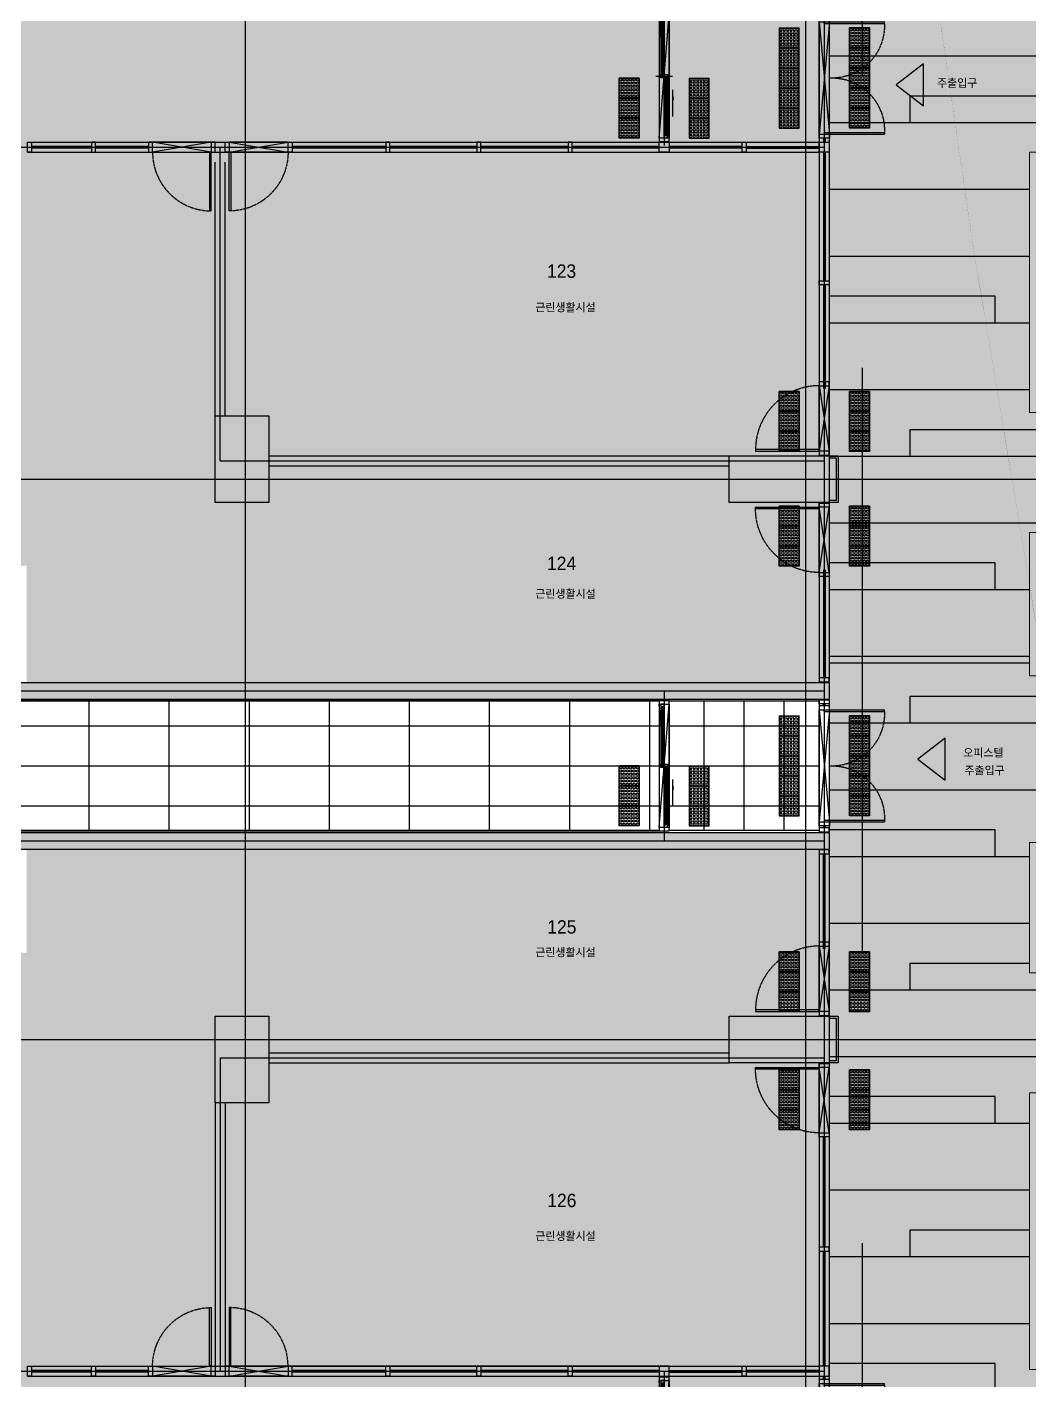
# Model space of a CAD drawing. Header units: millimetres. Extents: x -223175 to 287756, y -120611 to 352956.
# Drawn here: x 154155 to 169180, y 265913 to 286208 of the extents above; entities that cross this region are included whole.
import ezdxf
from ezdxf.enums import TextEntityAlignment as Align

# ---------------------------------------------------------------- set-up
doc = ezdxf.new("R2010")
doc.units = ezdxf.units.MM
doc.header["$LTSCALE"] = 50
for name, pattern in [('CENTER2', [1.125, 0.75, -0.125, 0.125, -0.125]), ('XREF 평면도$0$CEN', [62, 60, -1, 0, -1]), ('XREF 평면도$0$CENTER', [50.8, 31.75, -6.35, 6.35, -6.35]), ('XREF 평면도$0$DASHEDX2', [38.1, 25.4, -12.7]), ('XREF 평면도$0$HIDDEN', [0.375, 0.25, -0.125]), ('XREF 평면도$0$PHANTOM', [25, 20, -1, 1, -1, 1, -1])]:
    doc.linetypes.add(name, pattern=pattern)
for name, color, linetype in [('A-TEXT-1', 3, 'Continuous'), ('F-FIN', 5, 'Continuous'), ('I-CL-OPEN', 1, 'Continuous'), ('I-F-HAT', 8, 'Continuous'), ('I-FL-DOOR', 4, 'Continuous'), ('I-SOLID(제외영역)', 253, 'Continuous'), ('solid', 251, 'Continuous'), ('XREF 평면도$0$0-조경ha', 251, 'Continuous'), ('XREF 평면도$0$CEN', 1, 'XREF 평면도$0$CEN'), ('XREF 평면도$0$CENTER', 14, 'XREF 평면도$0$CENTER'), ('XREF 평면도$0$CON', 2, 'Continuous'), ('XREF 평면도$0$DOOR', 4, 'Continuous'), ('XREF 평면도$0$F_HAT', 8, 'Continuous'), ('XREF 평면도$0$FIN', 11, 'Continuous'), ('XREF 평면도$0$SITE', 1, 'XREF 평면도$0$PHANTOM'), ('XREF 평면도$0$wal1', 4, 'Continuous'), ('XREF 평면도$0$WG', 4, 'Continuous'), ('XREF 평면도$0$WID', 4, 'Continuous'), ('XREF 평면도$0$건축한계선', 2, 'XREF 평면도$0$DASHEDX2'), ('XREF 평면도$0$재료분리대', 9, 'Continuous'), ('XREF 평면도$0$점자경고블럭', 7, 'Continuous'), ('XREF 평면도$0$점자블럭', 8, 'Continuous'), ('XREF 평면도$0$점자유도블럭', 7, 'Continuous'), ('주변', 7, 'Continuous')]:
    doc.layers.add(name, color=color, linetype=linetype)
doc.layers.add('XREF 평면도$0$0-조경pl', color=6, linetype='Continuous', lineweight=0)
doc.styles.add('YE-TEXT', font='HY울릉도l.ttf')

# ---------------------------------------------------------------- blocks, each defined once
blk = doc.blocks.new('XREF 평면도$0$1층조경')
at = {"layer": 'XREF 평면도$0$0-조경ha'}
for points in [[(94741, 184391), (99491, 184391)], [(95951, 183391), (95951, 183791), (99582, 183791)], [(94741, 183391), (99644, 183391)], [(94741, 182391), (97742, 182391)], [(94741, 181391), (97742, 181391)], [(97227, 180391), (97227, 180791), (94741, 180791)], [(94741, 180391), (97742, 180391)], [(94741, 179391), (97742, 179391)], [(95952, 178391), (95952, 178791), (98943, 178791), (98943, 178391)], [(94741, 178391), (100434, 178391)], [(94741, 177391), (100597, 177391)], [(97227, 176391), (97227, 176791), (94741, 176791)], [(94741, 176391), (97742, 176391)], [(94741, 175391), (97742, 175391)], [(95951, 174391), (95951, 174791), (99196, 174791), (99196, 174391)], [(94741, 174391), (101096, 174391)], [(94741, 173391), (101266, 173391)], [(97227, 172391), (97227, 172791), (94741, 172791)], [(94741, 172391), (97742, 172391)], [(94741, 171391), (97742, 171391)], [(95952, 170391), (95952, 170791), (97742, 170791)], [(94741, 170391), (101785, 170391)], [(94741, 169391), (101961, 169391)], [(97227, 168391), (97227, 168791), (94741, 168791)], [(94741, 168391), (97742, 168391)], [(94741, 167391), (97742, 167391)], [(95952, 166391), (95952, 166791), (97742, 166791)], [(94741, 166391), (97742, 166391)], [(94742, 165391), (97742, 165391)], [(97227, 164391), (97227, 164791), (94742, 164791)]]:
    blk.add_lwpolyline(points, dxfattribs=at)
at = {"layer": 'XREF 평면도$0$0-조경pl'}
for points in [[(100328, 179047), (97742, 179047), (97742, 182947), (99712, 182947, 0.001578)], [(100977, 175097), (97742, 175097), (97742, 177247), (100621, 177247, 0.000871)], [(101402, 172597), (97742, 172597), (97742, 170647), (101740, 170647, -0.000791)], [(102058, 168847), (97742, 168847), (97742, 164697), (102812, 164697, -0.003804)]]:
    blk.add_lwpolyline(points, format="xyb", close=True, dxfattribs=at)
blk = doc.blocks.new('XREF 평면도$0$자동문1')
at = {"layer": 'I-CL-OPEN'}
blk.add_lwpolyline([(72756, 61204), (74606, 61204), (72756, 61354), (74606, 61354), (72756, 61204)], dxfattribs=at)
at = {"layer": 'I-FL-DOOR'}
for p, q in [((74606, 61354), (72756, 61354)), ((73706, 61329), (74556, 61329)), ((72756, 61204), (74606, 61204)), ((72806, 61279), (73656, 61279)), ((72806, 61229), (73656, 61229)), ((74556, 61279), (73706, 61279))]:
    blk.add_line(p, q, dxfattribs=at)
at = {"layer": 'I-FL-DOOR', "color": 1}
blk.add_line((73681, 61154), (73681, 61404), dxfattribs=at)
at = {"layer": 'I-FL-DOOR'}
for points in [[(73706, 61298), (73706, 61279), (73656, 61279), (73656, 61329), (73706, 61329), (73706, 61310)], [(72806, 61260), (72806, 61279), (72756, 61279), (72756, 61229), (72806, 61229), (72806, 61248)], [(73656, 61260), (73656, 61279), (73706, 61279), (73706, 61229), (73656, 61229), (73656, 61248)]]:
    blk.add_lwpolyline(points, dxfattribs=at)
at = {"layer": 'I-FL-DOOR', "color": 252}
for points in [[(74571, 61298), (73691, 61298), (73691, 61310), (74571, 61310)], [(73671, 61248), (72791, 61248), (72791, 61260), (73671, 61260)]]:
    blk.add_lwpolyline(points, close=True, dxfattribs=at)
blk.add_lwpolyline([(73885, 61404), (73935, 61404), (74285, 61404)], dxfattribs=at)
at = {"layer": 'I-FL-DOOR'}
blk.add_lwpolyline([(74556, 61310), (74556, 61329), (74581, 61329, -1), (74581, 61279), (74556, 61279), (74556, 61298)], format="xyb", dxfattribs=at)
at = {"layer": 'I-FL-DOOR', "color": 252}
blk.add_solid([(73885, 61404), (74035, 61404), (73885, 61404), (74035, 61429)], dxfattribs=at)
at = {"layer": 'XREF 평면도$0$DOOR'}
for points in [[(72706, 61204), (72756, 61204), (72756, 61354), (72706, 61354)], [(74606, 61204), (74656, 61204), (74656, 61354), (74606, 61354)]]:
    blk.add_lwpolyline(points, close=True, dxfattribs=at)
blk = doc.blocks.new('XREF 평면도$0$근생출입구-2')
at = {"layer": 'I-CL-OPEN'}
blk.add_lwpolyline([(886253, 245402), (884573, 245402), (886253, 245552), (884573, 245552), (886253, 245402)], dxfattribs=at)
at = {"layer": 'I-FL-DOOR', "color": 4, "linetype": 'Continuous'}
for p, q in [((884573, 245477), (884573, 244577)), ((884598, 245477), (884573, 245477)), ((884598, 245477), (884598, 244577)), ((886228, 245477), (886228, 244577)), ((886228, 245477), (886253, 245477)), ((886253, 245477), (886253, 244577)), ((884598, 244577), (884573, 244577)), ((886228, 244577), (886253, 244577))]:
    blk.add_line(p, q, dxfattribs=at)
at = {"layer": 'I-FL-DOOR', "color": 1, "linetype": 'CENTER2', "lineweight": -3}
for centre, start, end in [((884628, 245363), 267.8766, 2.8221), ((886199, 245363), 177.1779, 272.1234)]:
    blk.add_arc(centre, 787, start, end, dxfattribs=at)
at = {"layer": 'XREF 평면도$0$WID', "elevation": 0}
for points in [[(884513, 245402), (884513, 245552), (884573, 245552), (884573, 245402)], [(886313, 245402), (886313, 245552), (886253, 245552), (886253, 245402)]]:
    blk.add_lwpolyline(points, close=True, dxfattribs=at)
at = {"layer": 'XREF 평면도$0$재료분리대'}
for p, q in [((886253, 245552), (884573, 245552)), ((886253, 245402), (884573, 245402))]:
    blk.add_line(p, q, dxfattribs=at)
blk = doc.blocks.new('XREF 평면도$0$2층근생문')
at = {"layer": 'I-CL-OPEN'}
blk.add_lwpolyline([(0, 60), (0, 1040), (150, 60), (150, 1040), (0, 60)], dxfattribs=at)
at = {"layer": 'I-FL-DOOR', "color": 4, "linetype": 'Continuous'}
blk.add_lwpolyline([(0, 85), (-955, 85), (-955, 60), (0, 60), (0, 85)], dxfattribs=at)
at = {"layer": 'I-FL-DOOR', "color": 1, "linetype": 'CENTER2', "lineweight": -3}
blk.add_arc((0, 85), 955, 90, 180, dxfattribs=at)
at = {"layer": 'XREF 평면도$0$WID'}
for points in [[(0, 1100), (0, 1040), (150, 1040), (150, 1100)], [(0, 60), (0, 0), (150, 0), (150, 60)]]:
    blk.add_lwpolyline(points, close=True, dxfattribs=at)
at = {"layer": 'XREF 평면도$0$재료분리대'}
for p, q in [((0, 1040), (0, 60)), ((150, 60), (150, 1040))]:
    blk.add_line(p, q, dxfattribs=at)
blk = doc.blocks.new('XREF 평면도$0$A$C19973816')
at = {"layer": 'XREF 평면도$0$점자경고블럭', "color": 12}
for p, q in [((0, 300), (0, 0)), ((0, 300), (300, 300)), ((300, 300), (300, 0)), ((300, 0), (0, 0))]:
    blk.add_line(p, q, dxfattribs=at)
at = {"layer": 'XREF 평면도$0$점자경고블럭', "color": 253}
for centre in [(25, 275), (25, 225), (75, 275), (75, 225), (125, 275), (125, 225), (175, 275), (175, 225), (225, 275), (225, 225), (275, 275), (275, 225), (25, 175), (25, 125), (25, 75), (25, 25), (75, 175), (75, 125), (75, 75), (75, 25), (125, 175), (125, 125), (125, 75), (125, 25), (175, 175), (175, 125), (175, 75), (175, 25), (225, 175), (225, 125), (225, 75), (225, 25), (275, 175), (275, 125), (275, 75), (275, 25)]:
    blk.add_circle(centre, 17.5, dxfattribs=at)
blk = doc.blocks.new('XREF 평면도$0$장애인점자블럭')
at = {"layer": 'XREF 평면도$0$점자유도블럭', "xscale": -1, "rotation": 180}
blk.add_blockref('XREF 평면도$0$A$C19973816', (0, 0), dxfattribs=at)
blk = doc.blocks.new('XREF 평면도$0$근생문')
at = {"layer": 'I-CL-OPEN'}
blk.add_lwpolyline([(127404, 231303), (128284, 231303), (127404, 231153), (128284, 231153), (127404, 231303)], dxfattribs=at)
at = {"layer": 'I-FL-DOOR', "color": 4, "linetype": 'Continuous'}
blk.add_lwpolyline([(128259, 231153), (128259, 230273), (128284, 230273), (128284, 231153), (128259, 231153)], dxfattribs=at)
at = {"layer": 'I-FL-DOOR', "color": 1, "linetype": 'CENTER2', "lineweight": -3}
blk.add_arc((128284, 231153), 880, 180, 268.3721, dxfattribs=at)
at = {"layer": 'XREF 평면도$0$WID'}
for points in [[(127344, 231153), (127404, 231153), (127404, 231303), (127344, 231303)], [(128284, 231153), (128344, 231153), (128344, 231303), (128284, 231303)]]:
    blk.add_lwpolyline(points, close=True, dxfattribs=at)
at = {"layer": 'XREF 평면도$0$재료분리대'}
for p, q in [((128284, 231303), (127404, 231303)), ((127404, 231153), (128284, 231153))]:
    blk.add_line(p, q, dxfattribs=at)

msp = doc.modelspace()

# ---------------------------------------------------------------- hatches: boundary and pattern name
at = {"layer": 'F-FIN'}
h = msp.add_hatch(dxfattribs=at)
h.set_pattern_fill('ANSI32', color=8, scale=40, angle=270)
h.set_pattern_definition([(315, (0, 0), (10.6066017, 10.6066017), []), (315, (-1e-15, -7.071), (10.6066017, 10.6066017), [])])
h.paths.add_polyline_path([(155679.9138, 276111.6924), (153979.9138, 276111.6924), (153979.9138, 276101.6924), (155679.9138, 276101.6924)])
h = msp.add_hatch(dxfattribs=at)
h.set_pattern_fill('ANSI32', color=8, scale=40, angle=270)
h.set_pattern_definition([(315, (0, 0), (10.6066017, 10.6066017), []), (315, (-1e-15, -7.071), (10.6066017, 10.6066017), [])])
h.paths.add_polyline_path([(155679.9138, 274161.6924), (153979.9138, 274161.6924), (153979.9138, 274151.6924), (155679.9138, 274151.6924)])
at = {"layer": 'I-F-HAT'}
h = msp.add_hatch(dxfattribs=at)
h.set_pattern_fill('NET300-600', color=252, scale=2)
h.set_pattern_definition([(0, (145484.9, 275131.7), (0, 600), []), (90, (145484.9, 275131.7), (-1200, 7e-14), [])])
h.paths.add_polyline_path([(143604.9138, 284361.6924), (145494.9138, 284361.6924), (145494.9138, 284231.6924), (145564.9138, 284231.6924), (145564.9138, 283111.6924), (145484.9138, 283111.6924), (145484.9138, 277781.6924), (153869.9138, 277781.6924), (153869.9138, 276171.6924), (153859.9138, 276171.6924), (153859.9138, 276091.6924), (153979.9138, 276091.6924), (153979.9138, 276101.6924), (163624.9138, 276101.6924), (163624.9138, 274161.6924), (153979.9138, 274161.6924), (153979.9138, 274171.6924), (153859.9138, 274171.6924), (153859.9138, 274091.6924), (153869.9138, 274091.6924), (153869.9138, 272411.6924), (149647.4138, 272411.6924), (149647.4138, 272331.6924), (149027.4138, 272331.6924), (149027.4138, 272411.6924), (145484.9138, 272411.6924), (145484.9138, 267351.6924), (145564.9138, 267351.6924), (145564.9138, 266231.6924), (145484.9138, 266231.6924), (145484.9138, 266101.6924), (143604.9138, 266101.6924), (143604.9138, 266946.6924), (143614.9138, 266946.6924), (143614.9138, 266981.6924), (143264.9138, 266981.6924), (143264.9138, 268081.6924), (143614.9138, 268081.6924), (143614.9138, 268116.6924), (143604.9138, 268116.6924), (143604.9138, 269746.6924), (143614.9138, 269746.6924), (143614.9138, 269781.6924), (143264.9138, 269781.6924), (143264.9138, 270881.6924), (143614.9138, 270881.6924), (143614.9138, 270916.6924), (143604.9138, 270916.6924), (143604.9138, 271961.6924), (140624.9138, 271961.6924), (140624.9138, 272921.6924), (143604.9138, 272921.6924), (143604.9138, 274756.6924), (143614.9138, 274756.6924), (143614.9138, 274776.6924), (143214.9138, 274776.6924), (143214.9138, 274756.6924), (143294.9138, 274756.6924), (143294.9138, 273831.6924), (141304.9138, 273831.6924), (141304.9138, 277951.6924), (143294.9138, 277951.6924), (143294.9138, 277036.6924), (143214.9138, 277036.6924), (143214.9138, 277016.6924), (143614.9138, 277016.6924), (143614.9138, 277036.6924), (143604.9138, 277036.6924), (143604.9138, 279396.6924), (143614.9138, 279396.6924), (143614.9138, 279431.6924), (143264.9138, 279431.6924), (143264.9138, 280531.6924), (143614.9138, 280531.6924), (143614.9138, 280566.6924), (143604.9138, 280566.6924), (143604.9138, 281896.6924), (143614.9138, 281896.6924), (143614.9138, 281931.6924), (143264.9138, 281931.6924), (143264.9138, 283031.6924), (143614.9138, 283031.6924), (143614.9138, 283066.6924), (143604.9138, 283066.6924)])
h = msp.add_hatch(dxfattribs=at)
h.set_pattern_fill('NET600-600', color=252)
h.set_pattern_definition([(0, (164898.9, 275131.7), (0, 600), []), (90, (164898.9, 275131.7), (-600, 4e-14), [])])
h.paths.add_polyline_path([(163773.9027, 276101.6924), (166023.9027, 276101.6924), (166023.9027, 274161.6924), (163773.9027, 274161.6924)])
at = {"layer": 'I-SOLID(제외영역)', "ltscale": 0.5}
h = msp.add_hatch(color=253, dxfattribs=at)
h.dxf.hatch_style = 1
h.paths.add_polyline_path([(107817.9932, 312724.6809), (107817.9932, 244617.0602), (184614.5896, 244617.0602), (184614.5896, 312724.6809)])
h.paths.add_polyline_path([(143274.9138, 271631.6924), (140474.9138, 271631.6924), (140474.9138, 278831.6924), (143274.9138, 278831.6924), (143274.9138, 284356.6924), (147974.9138, 284356.6924), (147974.9138, 283111.6924), (148824.9138, 283111.6924), (148824.9138, 278581.6924), (146104.9138, 278581.6924), (146104.9138, 278331.6924), (154149.9138, 278331.6924), (154149.9138, 276381.6924), (166174.9138, 276381.6924), (166174.9138, 273881.6924), (154149.9138, 273881.6924), (154149.9138, 272131.6924), (145764.9138, 272131.6924), (145764.9138, 271881.6924), (148624.9138, 271881.6924), (148574.9138, 271756.6924), (148574.9138, 267351.6924), (147974.9138, 267351.6924), (147974.9138, 266231.6924), (145564.9138, 266231.6924), (145564.9138, 265981.6924), (143274.9138, 265981.6924), (143274.9138, 266231.6924)], flags=16)
h.paths.add_polyline_path([(132374.9138, 271631.6924), (137044.9138, 271631.6924), (137044.9138, 270991.6924), (137274.9138, 270991.6924), (137274.9138, 269231.6924), (138074.9138, 269231.6924), (138074.9138, 265981.6924), (133724.9138, 265981.6924), (133724.9138, 269031.6924), (132374.9138, 269031.6924)], flags=16)
at = {"layer": 'solid', "ltscale": 0.05}
h = msp.add_hatch(color=256, dxfattribs=at)
h.dxf.hatch_style = 1
h.paths.add_polyline_path([(132574.9138, 271881.6924), (132574.9138, 270581.6924), (131774.9138, 270581.6924), (131774.9138, 271881.6924)])
h.paths.add_polyline_path([(132574.9138, 271631.6924), (132574.9138, 271881.6924), (138724.9138, 271881.6924), (138974.9138, 271881.6924), (138974.9138, 265981.6924), (138074.9138, 265981.6924), (138074.9138, 271631.6924)])
h.paths.add_polyline_path([(149849.9138, 265981.6924), (149849.9138, 270931.6924), (152699.9138, 270931.6924), (152699.9138, 272331.6924), (154149.9138, 272331.6924), (154149.9138, 265981.6924), (152699.9138, 265981.6924), (152699.9138, 270681.6924), (150099.9138, 270681.6924), (150099.9138, 268481.6924), (150814.9138, 268481.6924), (150814.9138, 268231.6924), (150099.9138, 268231.6924), (150099.9138, 265981.6924)])
h.paths.add_polyline_path([(145564.9138, 266231.6924), (145564.9138, 265981.6924), (149229.9138, 265981.6924), (149229.9138, 266231.6924), (148824.9138, 266231.6924), (148824.9138, 271881.6924), (145564.9138, 271881.6924), (145564.9138, 267351.6924), (146754.9138, 267351.6924), (146754.9138, 267601.6924), (145814.9138, 267601.6924), (145814.9138, 271631.6924), (148574.9138, 271631.6924), (148574.9138, 267601.6924), (147874.9138, 267601.6924), (147874.9138, 267351.6924), (148574.9138, 267351.6924), (148574.9138, 266231.6924)])
h.paths.add_polyline_path([(153949.9138, 276381.6924), (166174.9138, 276381.6924), (166174.9138, 276131.6924), (153949.9138, 276131.6924)])
h.paths.add_polyline_path([(166174.9138, 274131.6924), (153949.9138, 274131.6924), (153949.9138, 273881.6924), (166174.9138, 273881.6924)])
h.paths.add_polyline_path([(141074.9138, 271881.6924), (140474.9138, 271881.6924), (140474.9138, 270981.6924), (141074.9138, 270981.6924)])
h.paths.add_polyline_path([(141074.9138, 271881.6924), (143524.9138, 271881.6924), (143524.9138, 270916.6924), (143274.9138, 270916.6924), (143274.9138, 271631.6924), (141074.9138, 271631.6924), (141074.9138, 271881.6924)])
h.paths.add_polyline_path([(145564.9138, 284481.6924), (149027.4138, 284481.6924), (149027.4138, 284231.6924), (148824.9138, 284231.6924), (148824.9138, 278331.6924), (153949.9138, 278331.6924), (153949.9138, 279531.6924), (149849.9138, 279531.6924), (149849.9138, 284231.6924), (149647.4138, 284231.6924), (149647.4138, 284481.6924), (150099.9138, 284481.6924), (150099.9138, 282231.6924), (150814.9138, 282231.6924), (150814.9138, 281981.6924), (150099.9138, 281981.6924), (150099.9138, 279781.6924), (152699.9138, 279781.6924), (152699.9138, 281981.6924), (151984.9138, 281981.6924), (151984.9138, 282231.6924), (152699.9138, 282231.6924), (152699.9138, 283061.6924), (152949.9138, 283061.6924), (152949.9138, 279781.6924), (153949.9138, 279781.6924), (153949.9138, 284281.6924), (152699.9138, 284281.6924), (152699.9138, 284481.6924), (154149.9138, 284481.6924), (154149.9138, 278131.6924), (148574.9138, 278131.6924), (148574.9138, 278581.6924), (145564.9138, 278581.6924), (145564.9138, 283111.6924), (146754.9138, 283111.6924), (146754.9138, 282861.6924), (145814.9138, 282861.6924), (145814.9138, 278831.6924), (148574.9138, 278831.6924), (148574.9138, 282861.6924), (147874.9138, 282861.6924), (147874.9138, 283111.6924), (148574.9138, 283111.6924), (148574.9138, 284231.6924), (145564.9138, 284231.6924)])
h.paths.add_polyline_path([(141074.9138, 270981.6924), (141074.9138, 266231.6924), (143274.9138, 266231.6924), (143274.9138, 266946.6924), (143524.9138, 266946.6924), (143524.9138, 265981.6924), (140824.9138, 265981.6924), (140824.9138, 270981.6924)])
h.paths.add_polyline_path([(141074.9138, 278581.6924), (141074.9138, 278831.6924), (143274.9138, 278831.6924), (143274.9138, 279396.6924), (143524.9138, 279396.6924), (143524.9138, 277921.6924), (143324.9138, 277921.6924), (143324.9138, 278581.6924), (140674.9138, 278581.6924), (140674.9138, 273201.6924), (143324.9138, 273201.6924), (143324.9138, 273804.4424), (143524.9138, 273804.4424), (143524.9138, 273001.6924), (140474.9138, 273001.6924), (140474.9138, 278581.6924)])
h.paths.add_polyline_path([(143524.9138, 269746.6924), (143274.9138, 269746.6924), (143274.9138, 268116.6924), (143524.9138, 268116.6924)])
h.paths.add_polyline_path([(143524.9138, 281896.6924), (143274.9138, 281896.6924), (143274.9138, 280566.6924), (143524.9138, 280566.6924)])
h.paths.add_polyline_path([(140824.9138, 284481.6924), (141074.9138, 284481.6924), (141074.9138, 283881.6924), (143274.9138, 283881.6924), (143274.9138, 284481.6924), (143524.9138, 284481.6924), (143524.9138, 283066.6924), (143274.9138, 283066.6924), (143274.9138, 283631.6924), (141074.9138, 283631.6924), (141074.9138, 279481.6924), (140824.9138, 279481.6924)])
h.paths.add_polyline_path([(138974.9138, 284481.6924), (138724.9138, 284481.6924), (138724.9138, 271881.6924), (138974.9138, 271881.6924)])
h.paths.add_polyline_path([(141074.9138, 279481.6924), (140474.9138, 279481.6924), (140474.9138, 278581.6924), (141074.9138, 278581.6924)])
h.paths.add_polyline_path([(153949.9138, 272131.6924), (152949.9138, 272131.6924), (152949.9138, 266181.6924), (153949.9138, 266181.6924)], flags=16)
h.paths.add_polyline_path([(138774.9138, 271631.6924), (138274.9138, 271631.6924), (138274.9138, 266181.6924), (138774.9138, 266181.6924)], flags=16)
at = {"layer": 'XREF 평면도$0$F_HAT', "ltscale": 10}
h = msp.add_hatch(dxfattribs=at)
h.set_pattern_fill('EARTH', color=256, scale=200, style=0)
h.set_pattern_definition([(0, (-162118.8, 210702.1), (1270, 1270), [1270, -1270]), (0, (-162118.8, 211178.4), (1270, 1270), [1270, -1270]), (0, (-162118.8, 211654.6), (1270, 1270), [1270, -1270]), (90, (-161960.1, 211813.4), (-1270, 1270), [1270, -1270]), (90, (-161483.8, 211813.4), (-1270, 1270), [1270, -1270]), (90, (-161007.6, 211813.4), (-1270, 1270), [1270, -1270])])
edge = h.paths.add_edge_path()
edge.add_arc((122303.7168, 296707.3663), 6000, 90, 180, ccw=False)
edge.add_line((122303.7168, 302707.3663), (165827.6734, 302707.3663))
edge.add_arc((165827.6734, 296707.3663), 6000, 7.60009137, 90, ccw=False)
edge.add_line((171774.9654, 297500.9141), (172788.1157, 290234.6073))
edge.add_line((172788.1157, 290234.6073), (178227.6237, 258587.7343))
edge.add_line((178227.6237, 258587.7343), (179127.1938, 254142.4001))
edge.add_arc((169203.4195, 252731.001), 10023.6392, 270.05453158, 8.09454977, ccw=False)
edge.add_line((169212.9595, 242707.3663), (169212.9595, 242607.3663))
edge.add_line((169212.9595, 242607.3663), (122303.7168, 242607.3663))
edge.add_line((122303.7168, 247707.3663), (122303.7168, 242707.3663))
edge.add_arc((122303.7168, 248707.3663), 6000, 180, 270, ccw=False)
edge.add_line((116303.7168, 248707.3663), (116309.7336, 266200.3281))
edge.add_arc((122288.1993, 266344.9108), 5980.2137, 125.6384541, 181.385366, ccw=False)
edge.add_line((118803.7168, 271205.0896), (118803.7168, 254450.007))
edge.add_line((118803.7168, 254450.007), (123023.5841, 250204.7065))
edge.add_line((123023.5841, 250204.7065), (171064.5974, 250204.7065))
edge.add_line((171064.5974, 250204.7065), (176114.5896, 256405.3162))
edge.add_line((176114.5896, 256405.3162), (169292.7739, 297201.4016))
edge.add_line((169292.7739, 297201.4016), (165913.8508, 300207.3663))
edge.add_line((165913.8508, 300207.3663), (123023.5841, 300226.1632))
edge.add_line((123023.5841, 300226.1632), (118808.5174, 295969.5262))
edge.add_line((118808.5174, 295969.5262), (118803.7168, 279258.2952))
edge.add_arc((122339.6839, 284163.5339), 6046.8529, 183.43849468, 234.21385338, ccw=False)
edge.add_line((116303.7168, 283800.8616), (116303.7168, 296707.3663))

# ---------------------------------------------------------------- linework, layer by layer
at = {"color": 3, "linetype": 'XREF 평면도$0$HIDDEN', "ltscale": 700, "elevation": 0.0001}
msp.add_lwpolyline([(124684.9153, 297041.6924), (164964.9153, 297041.6924), (164964.9153, 294226.6924), (166664.9153, 294226.6924), (166664.9153, 256236.6924), (164964.9153, 256236.6924), (164964.9153, 253421.6924), (124684.9153, 253421.6924), (124684.9153, 256236.6924), (122984.9153, 256236.6924), (122984.9153, 294226.6924), (124684.9153, 294226.6924)], close=True, dxfattribs=at)
at = {"layer": 'F-FIN'}
for points in [[(163624.9138, 276111.6924), (153979.9138, 276111.6924)], [(163624.9138, 276101.6924), (153979.9138, 276101.6924)], [(166023.9027, 276101.6924), (163774.9138, 276101.6924)], [(163624.9138, 274161.6924), (153979.9138, 274161.6924)], [(163624.9138, 274151.6924), (153979.9138, 274151.6924)], [(166029.8878, 274161.6924), (163774.9138, 274161.6924)]]:
    msp.add_lwpolyline(points, dxfattribs=at)
at = {"layer": 'XREF 평면도$0$0-조경ha', "ltscale": 5}
msp.add_lwpolyline([(166174.5017, 276675.6264), (169174.9138, 276675.6264)], dxfattribs=at)
at = {"layer": 'XREF 평면도$0$CEN', "color": 1, "ltscale": 300}
for p, q in [((157424.9138, 244704.7065), (157424.9138, 305726.1632)), ((157424.9138, 244704.7065), (157424.9138, 305726.1632)), ((165824.9138, 244704.7065), (165824.9138, 305726.1632)), ((165824.9138, 244704.7065), (165824.9138, 305726.1632)), ((113279.1227, 279431.6924), (181614.5896, 279431.6924)), ((113279.1227, 271031.6924), (181614.5896, 271031.6924)), ((113279.1227, 271031.6924), (181614.5896, 271031.6924))]:
    msp.add_line(p, q, dxfattribs=at)
at = {"layer": 'XREF 평면도$0$CENTER', "linetype": 'Continuous'}
for p, q in [((166099.9138, 295356.6924), (166099.9138, 254806.6924)), ((163699.9138, 286631.6924), (163699.9138, 284431.6924)), ((152824.9138, 284406.6924), (166099.9138, 284406.6924)), ((157049.9138, 279706.6924), (157049.9138, 284406.6924)), ((157049.9138, 279706.6924), (166099.9138, 279706.6924)), ((154049.9138, 276256.6924), (166099.9138, 276256.6924)), ((163699.9138, 276256.6924), (163699.9138, 274031.6924)), ((163699.9138, 276256.6924), (163699.9138, 274006.6924)), ((154049.9138, 274006.6924), (166099.9138, 274006.6924)), ((157049.9138, 270756.6924), (166099.9138, 270756.6924)), ((157049.9138, 270756.6924), (157049.9138, 266056.6924)), ((152824.9138, 266056.6924), (166099.9138, 266056.6924)), ((163699.9138, 266056.6924), (163699.9138, 263931.6924)), ((163699.9138, 266056.6924), (163699.9138, 263931.6924))]:
    msp.add_line(p, q, dxfattribs=at)
at = {"layer": 'XREF 평면도$0$CON'}
for p, q in [((153949.9138, 276381.6924), (166174.9138, 276381.6924)), ((166174.9138, 276381.6924), (166174.9138, 276131.6924)), ((153949.9138, 276131.6924), (166174.9138, 276131.6924)), ((153949.9138, 274131.6924), (166174.9138, 274131.6924)), ((166174.9138, 274131.6924), (166174.9138, 273881.6924)), ((153949.9138, 273881.6924), (166174.9138, 273881.6924))]:
    msp.add_line(p, q, dxfattribs=at)
for points in [[(157774.9138, 280381.6924), (157774.9138, 279081.6924), (156974.9138, 279081.6924), (156974.9138, 280381.6924)], [(164674.9138, 279781.6924), (166174.9138, 279781.6924), (166174.9138, 279081.6924), (164674.9138, 279081.6924)], [(156974.9138, 270081.6924), (156974.9138, 271381.6924), (157774.9138, 271381.6924), (157774.9138, 270081.6924)], [(164674.9138, 271381.6924), (166174.9138, 271381.6924), (166174.9138, 270681.6924), (164674.9138, 270681.6924)]]:
    msp.add_lwpolyline(points, close=True, dxfattribs=at)
at = {"layer": 'XREF 평면도$0$FIN'}
for points in [[(166174.9138, 279781.6924), (166304.9138, 279781.6924), (166304.9138, 279081.6924), (166174.9138, 279081.6924)], [(166174.9138, 279751.6924), (166274.9138, 279751.6924), (166274.9138, 279111.6924), (166174.9138, 279111.6924)], [(166174.9138, 271381.6924), (166304.9138, 271381.6924), (166304.9138, 270681.6924), (166174.9138, 270681.6924)], [(166174.9138, 271351.6924), (166274.9138, 271351.6924), (166274.9138, 270711.6924), (166174.9138, 270711.6924)]]:
    msp.add_lwpolyline(points, dxfattribs=at)
at = {"layer": 'XREF 평면도$0$SITE', "color": 1, "ltscale": 300, "const_width": 200}
msp.add_lwpolyline([(123023.5841, 300226.1632), (118779.1227, 295981.7019), (118779.1227, 254449.1679), (123023.5841, 250204.7065), (171064.5974, 250204.7065), (176114.5896, 256405.3162, -0.0165654568), (169283.2711, 297268.2216), (165920.9421, 300226.1632)], format="xyb", close=True, dxfattribs=at)
at = {"layer": 'XREF 평면도$0$wal1', "linetype": 'XREF 평면도$0$HIDDEN', "ltscale": 1000}
for p, q in [((156974.9138, 280381.6924), (156974.9138, 284181.6924)), ((157124.9138, 280381.6924), (157124.9138, 284181.6924)), ((157774.9138, 279781.6924), (164674.9138, 279781.6924)), ((157774.9138, 279631.6924), (164674.9138, 279631.6924)), ((157774.9138, 270831.6924), (164674.9138, 270831.6924)), ((157774.9138, 270681.6924), (164674.9138, 270681.6924)), ((156974.9138, 270081.6924), (156974.9138, 266131.6924)), ((157124.9138, 270081.6924), (157124.9138, 266131.6924))]:
    msp.add_line(p, q, dxfattribs=at)
at = {"layer": 'XREF 평면도$0$WG', "color": 105}
for p, q in [((166087.9138, 284544.1924), (166087.9138, 284481.6924)), ((166111.9138, 284544.1924), (166111.9138, 284481.6924)), ((155117.8274, 284418.6924), (154219.9138, 284418.6924)), ((155117.8274, 284394.6924), (154219.9138, 284394.6924)), ((155974.9138, 284418.6924), (155177.8274, 284418.6924)), ((155974.9138, 284394.6924), (155177.8274, 284394.6924)), ((159529.9138, 284418.6924), (158124.9138, 284418.6924)), ((159529.9138, 284394.6924), (158124.9138, 284394.6924)), ((160894.9138, 284418.6924), (159589.9138, 284418.6924)), ((160894.9138, 284394.6924), (159589.9138, 284394.6924)), ((162259.9138, 284418.6924), (160954.9138, 284418.6924)), ((162259.9138, 284394.6924), (160954.9138, 284394.6924)), ((163624.9138, 284418.6924), (162319.9138, 284418.6924)), ((163624.9138, 284394.6924), (162319.9138, 284394.6924)), ((164869.9138, 284418.6924), (163774.9138, 284418.6924)), ((164869.9138, 284394.6924), (163774.9138, 284394.6924)), ((164929.9138, 284418.6924), (166024.9138, 284418.6924)), ((164929.9138, 284394.6924), (166024.9138, 284394.6924)), ((166087.9138, 284331.6924), (166087.9138, 282404.1924)), ((166111.9138, 284331.6924), (166111.9138, 282404.1924)), ((166087.9138, 282344.1924), (166087.9138, 280791.6924)), ((166111.9138, 282344.1924), (166111.9138, 280791.6924)), ((166087.9138, 278071.6924), (166087.9138, 276451.6924)), ((166111.9138, 278071.6924), (166111.9138, 276451.6924)), ((166087.9138, 276031.6924), (166087.9138, 276061.6924)), ((166111.9138, 276031.6924), (166111.9138, 276061.6924)), ((166087.9138, 274231.6924), (166087.9138, 274201.6924)), ((166111.9138, 274231.6924), (166111.9138, 274201.6924)), ((166087.9138, 272391.6924), (166087.9138, 273811.6924)), ((166111.9138, 272391.6924), (166111.9138, 273811.6924)), ((166087.9138, 267919.1924), (166087.9138, 269571.6924)), ((166111.9138, 267919.1924), (166111.9138, 269571.6924)), ((166087.9138, 266131.6924), (166087.9138, 267859.1924)), ((166111.9138, 266131.6924), (166111.9138, 267859.1924)), ((155117.8274, 266068.6924), (154220.741, 266068.6924)), ((155974.9138, 266068.6924), (155177.8274, 266068.6924)), ((159529.9138, 266068.6924), (158124.9138, 266068.6924)), ((160894.9138, 266068.6924), (159589.9138, 266068.6924)), ((162259.9138, 266068.6924), (160954.9138, 266068.6924)), ((163624.9138, 266068.6924), (162319.9138, 266068.6924)), ((163774.9138, 266068.6924), (164869.9138, 266068.6924)), ((166024.9138, 266068.6924), (164929.9138, 266068.6924)), ((155117.8274, 266044.6924), (154220.741, 266044.6924)), ((155974.9138, 266044.6924), (155177.8274, 266044.6924)), ((159529.9138, 266044.6924), (158124.9138, 266044.6924)), ((160894.9138, 266044.6924), (159589.9138, 266044.6924)), ((162259.9138, 266044.6924), (160954.9138, 266044.6924)), ((163624.9138, 266044.6924), (162319.9138, 266044.6924)), ((163774.9138, 266044.6924), (164869.9138, 266044.6924)), ((166024.9138, 266044.6924), (164929.9138, 266044.6924)), ((166087.9138, 265931.6924), (166087.9138, 265981.6924)), ((166111.9138, 265931.6924), (166111.9138, 265981.6924))]:
    msp.add_line(p, q, dxfattribs=at)
at = {"layer": 'XREF 평면도$0$WID'}
for p, q in [((166024.9138, 286971.6924), (166024.9138, 279791.6924)), ((166174.9138, 286971.6924), (166174.9138, 279801.6924)), ((154159.9138, 284481.6924), (166024.9138, 284481.6924)), ((154159.9138, 284331.6924), (166024.9138, 284331.6924)), ((166024.9138, 279071.6924), (166024.9138, 276391.6924)), ((166174.9138, 279081.6926), (166174.9138, 276401.6926)), ((166024.9138, 276121.6924), (166024.9138, 274141.6924)), ((166174.9138, 276121.6924), (166174.9138, 274141.6924)), ((166024.9138, 273871.6924), (166024.9138, 271391.6924)), ((166174.9138, 273871.6924), (166174.9138, 271391.6924)), ((166024.9138, 270671.6924), (166024.9138, 262991.6924)), ((166174.9138, 270661.6924), (166174.9138, 262981.6924)), ((154160.741, 266131.6924), (166024.9138, 266131.6924)), ((163624.9138, 266131.6924), (158124.9138, 266131.6924)), ((154160.741, 265981.6924), (166024.9138, 265981.6924))]:
    msp.add_line(p, q, dxfattribs=at)
for points in [[(154159.9138, 284331.6924), (154159.9138, 284481.6924), (154219.9138, 284481.6924), (154219.9138, 284331.6924)], [(155117.8274, 284481.6924), (155117.8274, 284331.6924), (155177.8274, 284331.6924), (155177.8274, 284481.6924)], [(159589.9138, 284331.6924), (159589.9138, 284481.6924), (159529.9138, 284481.6924), (159529.9138, 284331.6924)], [(160954.9138, 284331.6924), (160954.9138, 284481.6924), (160894.9138, 284481.6924), (160894.9138, 284331.6924)], [(162319.9138, 284331.6924), (162319.9138, 284481.6924), (162259.9138, 284481.6924), (162259.9138, 284331.6924)], [(163624.9138, 284481.6924), (163774.9138, 284481.6924), (163774.9138, 284331.6924), (163624.9138, 284331.6924)], [(164869.9138, 284331.6924), (164869.9138, 284481.6924), (164929.9138, 284481.6924), (164929.9138, 284331.6924)], [(166024.9138, 284481.6924), (166174.9138, 284481.6924), (166174.9138, 284331.6924), (166024.9138, 284331.6924)], [(166024.9138, 282404.1924), (166174.9138, 282404.1924), (166174.9138, 282344.1924), (166024.9138, 282344.1924)], [(166024.9138, 276391.6924), (166174.9138, 276391.6924), (166174.9138, 276451.6924), (166024.9138, 276451.6924)], [(166024.9138, 276121.6924), (166174.9138, 276121.6924), (166174.9138, 276061.6924), (166024.9138, 276061.6924)], [(166024.9138, 274141.6924), (166174.9138, 274141.6924), (166174.9138, 274201.6924), (166024.9138, 274201.6924)], [(166024.9138, 273811.6924), (166174.9138, 273811.6924), (166174.9138, 273871.6924), (166024.9138, 273871.6924)], [(166024.9138, 267859.1924), (166174.9138, 267859.1924), (166174.9138, 267919.1924), (166024.9138, 267919.1924)], [(154160.741, 265981.6924), (154160.741, 266131.6924), (154220.741, 266131.6924), (154220.741, 265981.6924)], [(155117.8274, 265981.6924), (155117.8274, 266131.6924), (155177.8274, 266131.6924), (155177.8274, 265981.6924)], [(159589.9138, 266131.6924), (159589.9138, 265981.6924), (159529.9138, 265981.6924), (159529.9138, 266131.6924)], [(160954.9138, 266131.6924), (160954.9138, 265981.6924), (160894.9138, 265981.6924), (160894.9138, 266131.6924)], [(162319.9138, 266131.6924), (162319.9138, 265981.6924), (162259.9138, 265981.6924), (162259.9138, 266131.6924)], [(163624.9138, 265981.6924), (163774.9138, 265981.6924), (163774.9138, 266131.6924), (163624.9138, 266131.6924)], [(164929.9138, 266131.6924), (164929.9138, 265981.6924), (164869.9138, 265981.6924), (164869.9138, 266131.6924)], [(166024.9138, 265981.6924), (166174.9138, 265981.6924), (166174.9138, 266131.6924), (166024.9138, 266131.6924)]]:
    msp.add_lwpolyline(points, close=True, dxfattribs=at)
at = {"layer": 'XREF 평면도$0$건축한계선', "color": 2, "linetype": 'XREF 평면도$0$DASHEDX2', "ltscale": 30, "const_width": 1, "flags": 128}
msp.add_lwpolyline([(124266.2248, 297226.1632), (121779.1227, 294739.0612), (121779.1227, 255691.8086), (124266.2248, 253204.7065), (169638.8274, 253204.7065), (172895.2629, 257203.1058, -0.0155536727), (166459.1969, 295756.9813), (164789.1595, 297226.1632)], format="xyb", close=True, dxfattribs=at)
at = {"layer": '주변'}
for points in [[(167584.4123, 285659.1939), (167174.9123, 285344.1939), (167584.4123, 285029.1939)], [(167910.1386, 275546.6939), (167500.6386, 275231.6939), (167910.1386, 274916.6939)]]:
    msp.add_lwpolyline(points, close=True, dxfattribs=at)

# ---------------------------------------------------------------- block references
for name, p in [('XREF 평면도$0$1층조경', (71433.1273, 101384.675)), ('XREF 평면도$0$근생문', (28631.0822, 53178.8175))]:
    msp.add_blockref(name, p)
for name, p, rotation in [('XREF 평면도$0$자동문1', (102420.5747, 359150.5431), 270), ('XREF 평면도$0$자동문1', (102420.5747, 348813.0431), 270), ('XREF 평면도$0$근생문', (285468.7453, 497284.5673), 180), ('XREF 평면도$0$자동문1', (102420.5747, 338675.5431), 270)]:
    msp.add_blockref(name, p, dxfattribs=dict(rotation=rotation))
at = {"xscale": -1}
for name, p, rotation in [('XREF 평면도$0$근생출입구-2', (411576.9341, 1170857.5436), 89.99999999999997), ('XREF 평면도$0$근생출입구-2', (411576.9341, 1160545.0436), 89.99999999999997), ('XREF 평면도$0$근생문', (28631.0822, 497284.5673), 180), ('XREF 평면도$0$근생출입구-2', (411576.9341, 1150445.0436), 89.99999999999997)]:
    msp.add_blockref(name, p, dxfattribs=dict(at, rotation=rotation))
msp.add_blockref('XREF 평면도$0$근생문', (285468.7453, 53178.8175), dxfattribs=at)
at = {"layer": 'XREF 평면도$0$WID'}
for p in [(166024.9131, 279791.6924), (166024.9131, 271391.6924)]:
    msp.add_blockref('XREF 평면도$0$2층근생문', p, dxfattribs=at)
at = {"layer": 'XREF 평면도$0$WID', "xscale": -1, "rotation": 180}
for p in [(166024.9131, 279071.6924), (166024.9131, 270671.6924)]:
    msp.add_blockref('XREF 평면도$0$2층근생문', p, dxfattribs=at)
at = {"layer": 'XREF 평면도$0$점자블럭', "rotation": 270}
for p in [(165724.9138, 286194.1924), (165724.9138, 285894.1924), (165724.9138, 285594.1924), (164374.9138, 285444.1924), (165724.9138, 285294.1924), (164374.9138, 285144.1924), (165724.9138, 284994.1924), (164374.9138, 284844.1924), (165724.9138, 275881.6924), (165724.9138, 275581.6924), (165724.9138, 275281.6924), (164374.9138, 275131.6924), (164374.9138, 274831.6924), (165724.9138, 274981.6924), (165724.9138, 274681.6924), (164374.9138, 274531.6924)]:
    msp.add_blockref('XREF 평면도$0$장애인점자블럭', p, dxfattribs=at)
at = {"layer": 'XREF 평면도$0$점자블럭', "xscale": -1, "rotation": 89.99999999999997}
for p in [(166474.9138, 286194.1924), (166474.9138, 285894.1924), (166474.9138, 285594.1924), (163024.9138, 285444.1924), (166474.9138, 285294.1924), (163024.9138, 285144.1924), (166474.9138, 284994.1924), (163024.9138, 284844.1924), (165424.9138, 280745.6264), (166474.9138, 280745.6264), (165424.9138, 280445.6264), (166474.9138, 280445.6264), (165424.9138, 280145.6264), (166474.9138, 280145.6264), (165424.9138, 279025.6264), (166474.9138, 279025.6264), (165424.9138, 278725.6264), (166474.9138, 278725.6264), (165424.9138, 278425.6264), (166474.9138, 278425.6264), (166474.9138, 275881.6924), (166474.9138, 275581.6924), (166474.9138, 275281.6924), (163024.9138, 275131.6924), (163024.9138, 274831.6924), (166474.9138, 274981.6924), (166474.9138, 274681.6924), (163024.9138, 274531.6924), (165424.9138, 272345.6264), (166474.9138, 272345.6264), (165424.9138, 272045.6264), (166474.9138, 272045.6264), (165424.9138, 271745.6264), (166474.9138, 271745.6264), (165424.9138, 270575.6264), (166474.9138, 270575.6264), (165424.9138, 270275.6264), (166474.9138, 270275.6264), (165424.9138, 269975.6264), (166474.9138, 269975.6264)]:
    msp.add_blockref('XREF 평면도$0$장애인점자블럭', p, dxfattribs=at)

# ---------------------------------------------------------------- texts
at = {"layer": 'A-TEXT-1', "style": 'YE-TEXT'}
for s, p in [('주출입구', (168090.6928, 285369.1775)), ('근린생활시설', (162221.7983, 282005.4081)), ('근린생활시설', (162221.7983, 277711.8044)), ('오피스텔', (168483.0049, 275329.7831)), ('주출입구', (168500.7118, 275064.9029)), ('근린생활시설', (162221.7983, 272337.1543)), ('근린생활시설', (162221.7983, 268084.0563))]:
    msp.add_text(s, height=120, dxfattribs=at).set_placement(p, align=Align.MIDDLE_CENTER)
for s, p in [('123', (161944.9747, 282389.6616)), ('124', (161944.9747, 278008.936)), ('125', (161949.0253, 272558.5377)), ('126', (161949.0253, 268458.5377))]:
    msp.add_text(s, height=200, dxfattribs=at).set_placement(p, align=Align.BOTTOM_LEFT)

doc.saveas('drawing.dxf')
